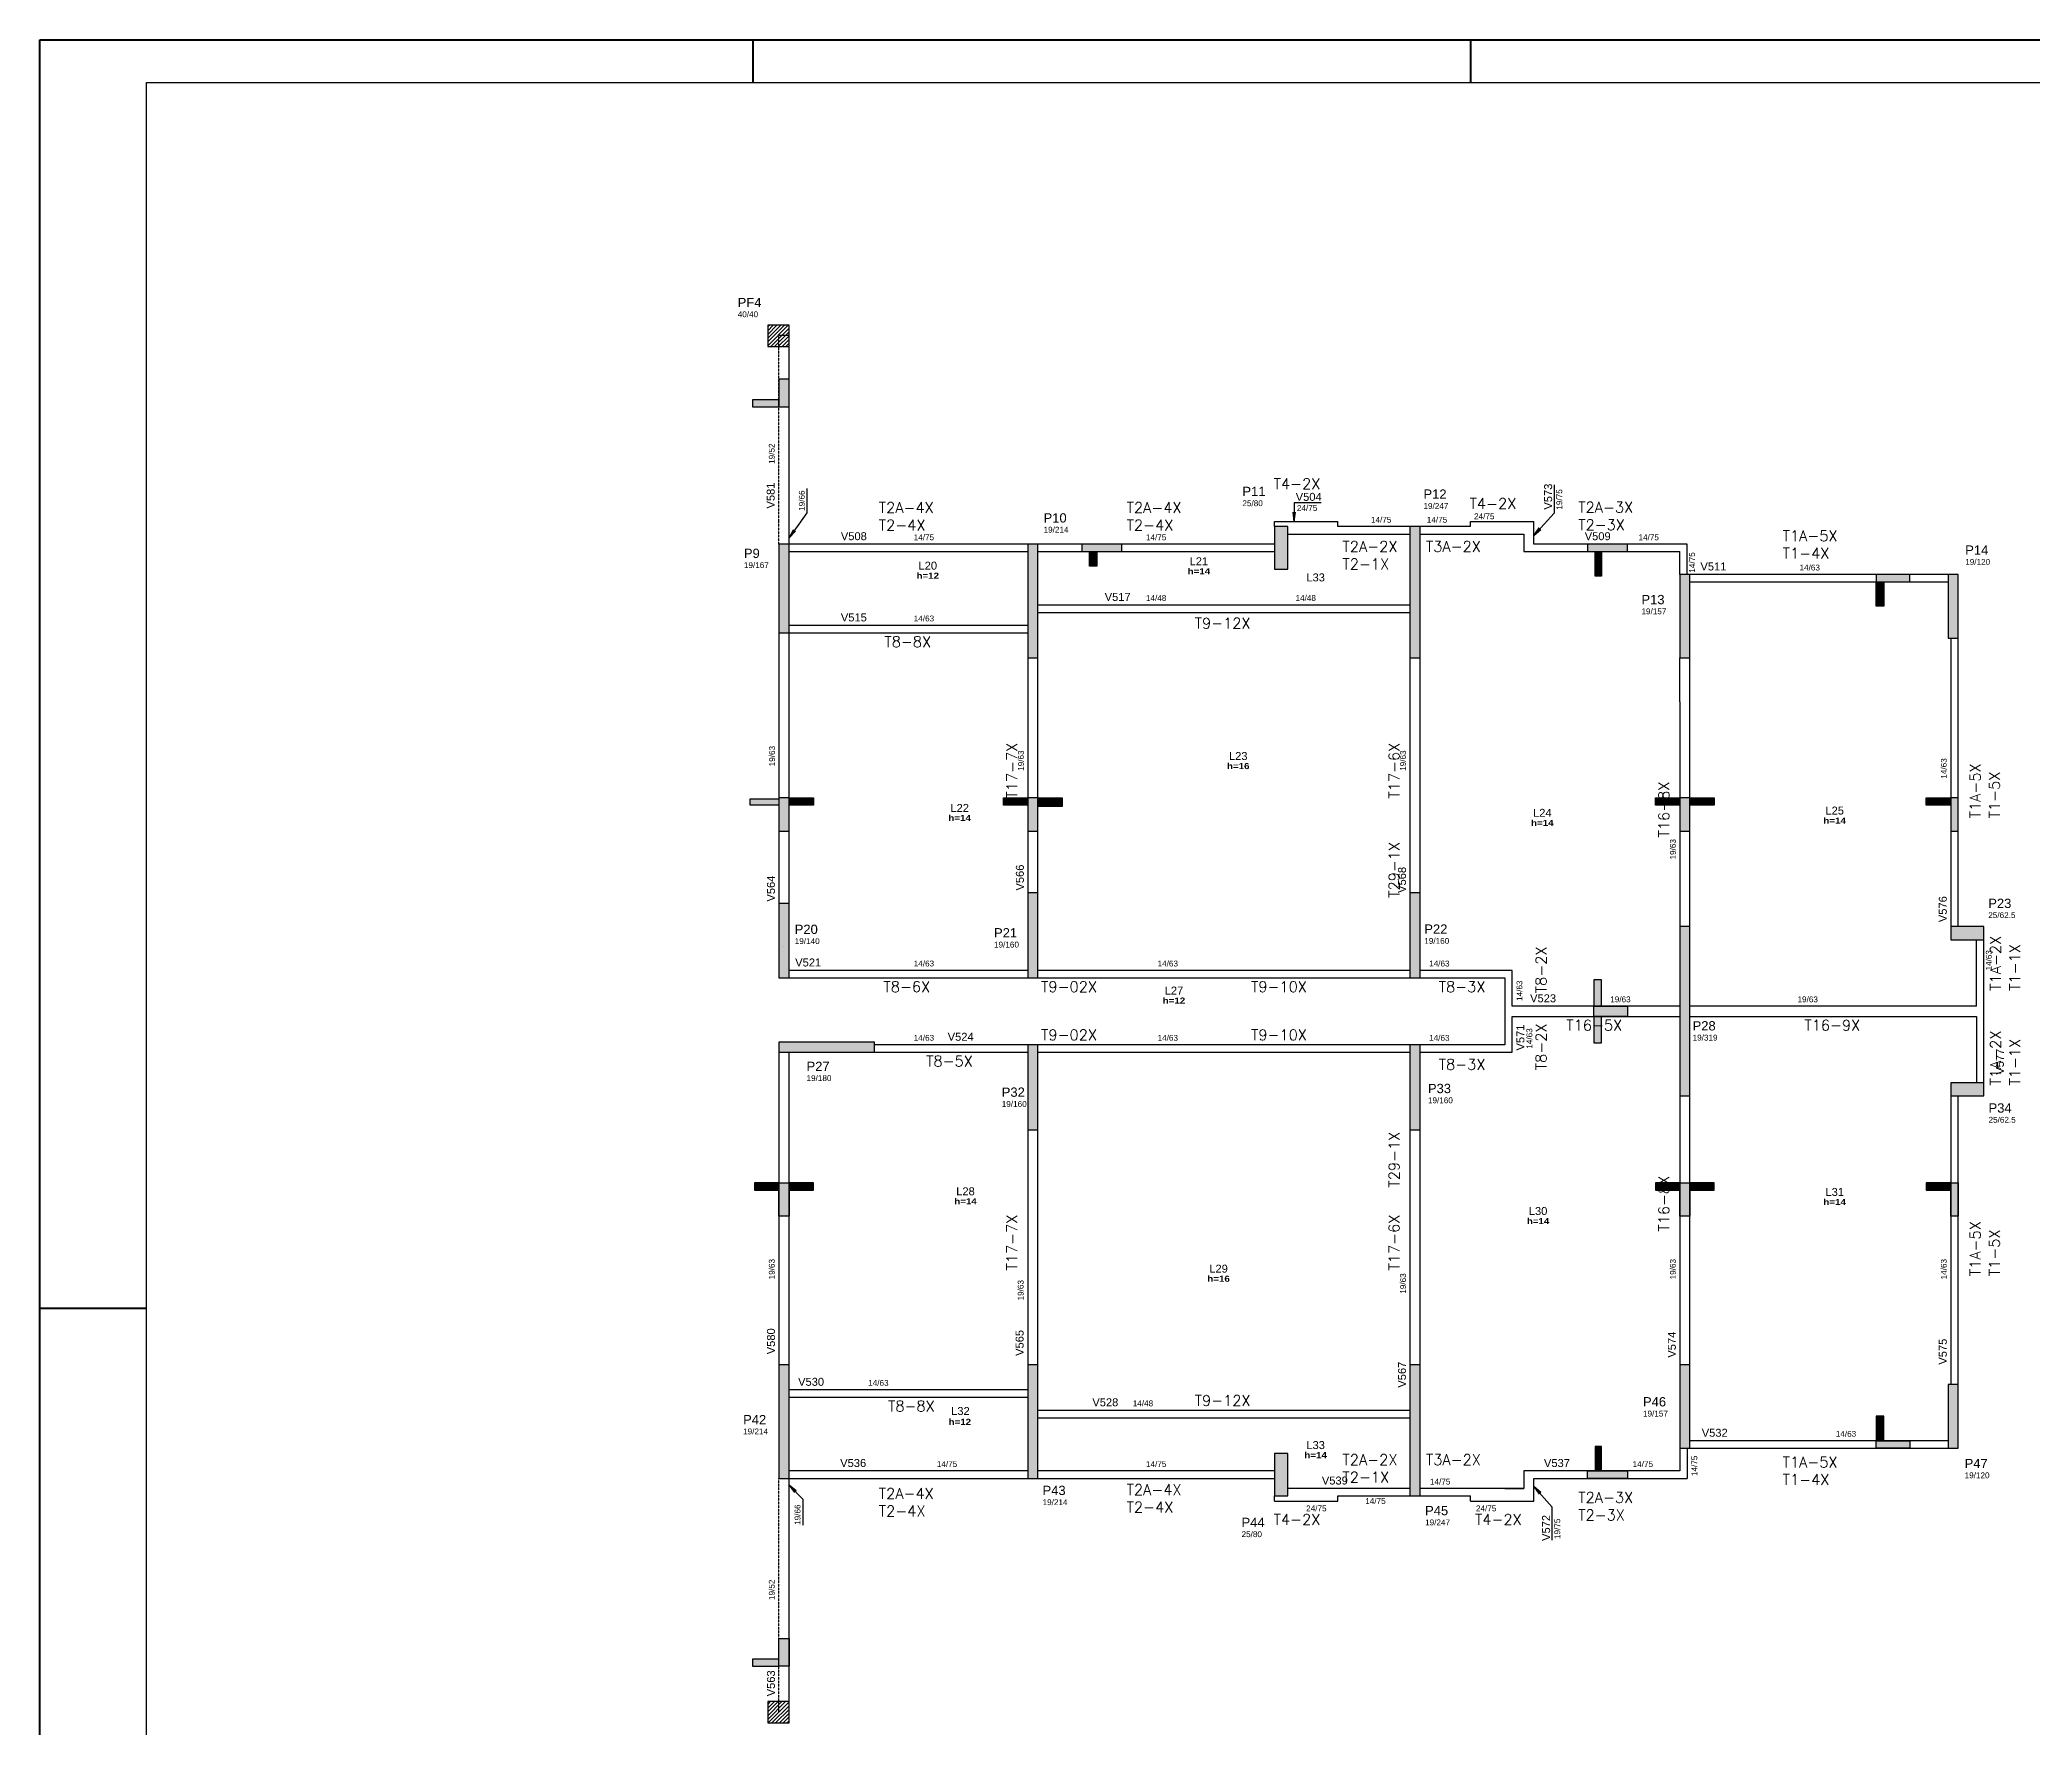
# Model space of a CAD drawing. Extents: x 18655 to 161354, y 153625 to 209880.
# Drawn here: x 18655 to 22409, y 206702 to 209880 of the extents above; entities that cross this region are included whole.
import ezdxf

# ---------------------------------------------------------------- set-up
doc = ezdxf.new("R2010")
doc.units = 0
doc.linetypes.add('ESTILO_TQS_0002', pattern=[0.4, 0.1, -0.3])
doc.linetypes.add('ESTILO_TQS_0006', pattern=[0.3, 0.2, -0.1])
doc.layers.get('0').update_dxf_attribs({"linetype": 'CONTINUOUS'})
doc.layers.add('00 - FELIPE', color=2, linetype='CONTINUOUS', plot=False)
for name, color, linetype in [('8', 111, 'CONTINUOUS'), ('MTH-COTAS7', 31, 'CONTINUOUS'), ('MTH-DIM-PILAR', 3, 'CONTINUOUS'), ('MTH-DIM-VIGA', 3, 'CONTINUOUS'), ('MTH-FACE-VIGA', 7, 'CONTINUOUS'), ('MTH-HACHURA-PILAR', 1, 'CONTINUOUS'), ('MTH-LINHA-SEÇÃO', 16, 'CONTINUOUS'), ('MTH-PILAR-MORRE', 5, 'CONTINUOUS'), ('MTH-PILAR-SEGUE', 5, 'CONTINUOUS'), ('MTH-SOMBRA21', 150, 'CONTINUOUS'), ('MTH-SOMBRA25', 253, 'CONTINUOUS'), ('MTH-TIT1-PILAR', 5, 'CONTINUOUS'), ('MTH-TIT1-VIGA', 5, 'CONTINUOUS'), ('MTH-TXT-NEGRITO', 5, 'CONTINUOUS'), ('MTH-VIGA-INVERTIDA', 7, 'ESTILO_TQS_0002')]:
    doc.layers.add(name, color=color, linetype=linetype)
doc.layers.add('FOLHA', color=255, linetype='CONTINUOUS', lineweight=40)
doc.styles.get("Standard").update_dxf_attribs({"font": 'ROMANS.SHX'})
doc.styles.add('TQS_ARIAL', font='arial.ttf')
doc.styles.add('TQS_ARIAL_BLACK', font='ariblk.ttf')

msp = doc.modelspace()

# ---------------------------------------------------------------- linework, layer by layer
at = {"color": 30}
for p, q in [((18855.69, 209799.92), (24239.28, 209799.92)), ((18855.69, 205180.82), (18855.69, 209799.92))]:
    msp.add_line(p, q, dxfattribs=at)
at = {"layer": '00 - FELIPE', "linetype": 'Continuous'}
msp.add_line((20047.12, 209323.81), (20066.12, 209323.81), dxfattribs=at)
at = {"layer": 'FOLHA'}
for p, q in [((18654.51, 209880.4), (24319.75, 209880.4)), ((18654.51, 205100.34), (18654.51, 209880.4)), ((19998.39, 209799.92), (19998.39, 209880.4)), ((21350.33, 209880.4), (21350.33, 209799.92)), ((18855.69, 207490.37), (18654.51, 207490.37))]:
    msp.add_line(p, q, dxfattribs=at)
at = {"layer": 'MTH-COTAS7', "linetype": 'Continuous'}
for points in [[(20099.78, 209035.1), (20099.78, 208989.14), (20066.12, 208941.96), (20074.34, 208957.41), (20066.12, 208941.96), (20078.06, 208954.76)], [(21508.01, 209041.92), (21508.01, 208988.58), (21469.62, 208946.81), (21479.68, 208961.13), (21469.62, 208946.81), (21483.05, 208958.04)], [(21068.9, 209007.97), (21018.28, 209007.97), (21018.28, 208973.31), (21015.99, 208990.66), (21018.28, 208973.31), (21020.56, 208990.66)], [(20092.88, 207082.48), (20092.88, 207130.4), (20066.12, 207157.88), (20079.86, 207147.04), (20066.12, 207157.88), (20076.59, 207143.86)], [(21504.21, 207053.72), (21504.21, 207116.03), (21469.62, 207155.07), (21482.84, 207143.6), (21469.62, 207155.07), (21479.42, 207140.57)]]:
    msp.add_lwpolyline(points, dxfattribs=at)
at = {"layer": 'MTH-FACE-VIGA', "linetype": 'Continuous'}
for p, q in [((20066.12, 208930.31), (20066.12, 209302.81)), ((20066.12, 208940.63), (20066.12, 208962.35)), ((20981.12, 208973.31), (21100.12, 208973.31)), ((20981.12, 208963.31), (20981.12, 208973.31)), ((21006.12, 208949.31), (21236.12, 208949.31)), ((21100.12, 208963.31), (21100.12, 208973.31)), ((21236.12, 208963.31), (21100.12, 208963.31)), ((21350.12, 208963.31), (21255.12, 208963.31)), ((21255.12, 208949.31), (21450.62, 208949.31)), ((21350.12, 208963.31), (21350.12, 208973.31)), ((21350.12, 208973.31), (21469.62, 208973.31)), ((21450.62, 208949.31), (21450.62, 208930.31)), ((21469.62, 208930.31), (21469.62, 208973.31)), ((20066.12, 208930.31), (20066.12, 208940.63)), ((20516.12, 208930.31), (20066.12, 208930.31)), ((20066.12, 208916.31), (20516.12, 208916.31)), ((20981.12, 208930.31), (20535.12, 208930.31)), ((20535.12, 208916.31), (20981.12, 208916.31)), ((21450.62, 208930.31), (21450.62, 208916.31)), ((21450.62, 208916.31), (21469.62, 208916.31)), ((21758.62, 208930.31), (21469.62, 208930.31)), ((21469.62, 208916.31), (21744.62, 208916.31)), ((21744.62, 208873.31), (21744.62, 208916.31)), ((21758.62, 208873.31), (21758.62, 208930.31)), ((22250.12, 208873.31), (21763.62, 208873.31)), ((21763.62, 208859.31), (22250.12, 208859.31)), ((20535.12, 208815.91), (21236.12, 208815.91)), ((20535.12, 208801.91), (21236.12, 208801.91)), ((20047.12, 208763.31), (20047.12, 208253.31)), ((20516.12, 208777.31), (20066.12, 208777.31)), ((20066.12, 208763.31), (20516.12, 208763.31)), ((20066.12, 208253.31), (20066.12, 208763.31)), ((22255.12, 208753.31), (22255.12, 208209.81)), ((22269.12, 208209.81), (22269.12, 208753.31)), ((20516.12, 208716.31), (20516.12, 208273.31)), ((20535.12, 208273.31), (20535.12, 208716.31)), ((21236.12, 208716.31), (21236.12, 208273.31)), ((21255.12, 208273.31), (21255.12, 208716.31)), ((21744.62, 208633.31), (21744.62, 208716.31)), ((21763.62, 208209.81), (21763.62, 208716.31)), ((21744.62, 208633.31), (21744.62, 208209.81)), ((22303.62, 208059.81), (22303.62, 208184.81)), ((22317.62, 207915.81), (22317.62, 208184.81)), ((20516.12, 208127.31), (20066.12, 208127.31)), ((21236.12, 208127.31), (20535.12, 208127.31)), ((21414.62, 208127.31), (21255.12, 208127.31)), ((21428.62, 208127.31), (21414.62, 208127.31)), ((21428.62, 208113.31), (21428.62, 208127.31)), ((20066.12, 208113.31), (20516.12, 208113.31)), ((20535.12, 208113.31), (21236.12, 208113.31)), ((21255.12, 208113.31), (21414.62, 208113.31)), ((21414.62, 208113.31), (21414.62, 208059.81)), ((21428.62, 208059.81), (21428.62, 208113.31)), ((21414.62, 208059.81), (21414.62, 208040.81)), ((21744.62, 208059.81), (21428.62, 208059.81)), ((22303.62, 208059.81), (21763.62, 208059.81)), ((21414.62, 208040.81), (21414.62, 207987.31)), ((21428.62, 208040.81), (21744.62, 208040.81)), ((21428.62, 207987.31), (21428.62, 208040.81)), ((21763.62, 208040.81), (22303.62, 208040.81)), ((22303.62, 208040.81), (22303.62, 207915.81)), ((20047.12, 207973.31), (20047.12, 207384.31)), ((20066.12, 207384.31), (20066.12, 207973.31)), ((20516.12, 207987.31), (20227.12, 207987.31)), ((20227.12, 207973.31), (20516.12, 207973.31)), ((21236.12, 207987.31), (20535.12, 207987.31)), ((20535.12, 207973.31), (21236.12, 207973.31)), ((21414.62, 207987.31), (21255.12, 207987.31)), ((21255.12, 207973.31), (21414.62, 207973.31)), ((21414.62, 207973.31), (21428.62, 207973.31)), ((21428.62, 207973.31), (21428.62, 207987.31)), ((21744.62, 207890.81), (21744.62, 207467.31)), ((21763.62, 207384.31), (21763.62, 207890.81)), ((22255.12, 207890.81), (22255.12, 207347.31)), ((22269.12, 207347.31), (22269.12, 207890.81)), ((20516.12, 207827.31), (20516.12, 207384.31)), ((20535.12, 207384.31), (20535.12, 207827.31)), ((21236.12, 207827.31), (21236.12, 207384.31)), ((21255.12, 207384.31), (21255.12, 207827.31)), ((21744.62, 207467.31), (21744.62, 207384.31)), ((20516.12, 207337.31), (20066.12, 207337.31)), ((20066.12, 207323.31), (20516.12, 207323.31)), ((20535.12, 207298.71), (21236.12, 207298.71)), ((20535.12, 207284.71), (21236.12, 207284.71)), ((21744.62, 207227.31), (21744.62, 207184.31)), ((21758.62, 207227.31), (21758.62, 207170.31)), ((22250.12, 207241.31), (21763.62, 207241.31)), ((21763.62, 207227.31), (22250.12, 207227.31)), ((20516.12, 207184.31), (20066.12, 207184.31)), ((20981.12, 207184.31), (20535.12, 207184.31)), ((21469.62, 207184.31), (21450.62, 207184.31)), ((21450.62, 207184.31), (21450.62, 207170.31)), ((21744.62, 207184.31), (21469.62, 207184.31)), ((20066.12, 207170.31), (20516.12, 207170.31)), ((20066.12, 206749.81), (20066.12, 207170.31)), ((20535.12, 207170.31), (20981.12, 207170.31)), ((21236.12, 207151.31), (21006.12, 207151.31)), ((21450.62, 207151.31), (21255.12, 207151.31)), ((21414.62, 207151.31), (21450.62, 207151.31)), ((21450.62, 207170.31), (21450.62, 207151.31)), ((21469.62, 207170.31), (21758.62, 207170.31)), ((21469.62, 207127.31), (21469.62, 207170.31)), ((20981.12, 207127.31), (20981.12, 207137.31)), ((20981.12, 207127.31), (21100.12, 207127.31)), ((21100.12, 207137.31), (21236.12, 207137.31)), ((21100.12, 207127.31), (21100.12, 207137.31)), ((21255.12, 207137.31), (21350.12, 207137.31)), ((21350.12, 207127.31), (21350.12, 207137.31)), ((21350.12, 207127.31), (21469.62, 207127.31))]:
    msp.add_line(p, q, dxfattribs=at)
at = {"layer": 'MTH-HACHURA-PILAR', "linetype": 'Continuous'}
for p, q in [((20026.12, 209304.24), (20064.69, 209342.81)), ((20026.12, 209311.31), (20057.62, 209342.81)), ((20026.12, 209318.38), (20050.55, 209342.81)), ((20026.12, 209325.45), (20043.48, 209342.81)), ((20026.12, 209332.53), (20036.41, 209342.81)), ((20026.12, 209339.6), (20029.34, 209342.81)), ((20031.76, 209302.81), (20066.12, 209337.17)), ((20038.84, 209302.81), (20066.12, 209330.1)), ((20045.91, 209302.81), (20066.12, 209323.03)), ((20052.98, 209302.81), (20066.12, 209315.96)), ((20060.05, 209302.81), (20066.12, 209308.89)), ((20026.12, 206716.23), (20059.7, 206749.81)), ((20026.12, 206723.3), (20052.63, 206749.81)), ((20026.12, 206730.37), (20045.56, 206749.81)), ((20026.12, 206737.44), (20038.49, 206749.81)), ((20026.12, 206744.51), (20031.42, 206749.81)), ((20026.78, 206709.81), (20066.12, 206749.16)), ((20033.85, 206709.81), (20066.12, 206742.09)), ((20040.92, 206709.81), (20066.12, 206735.02)), ((20047.99, 206709.81), (20066.12, 206727.95)), ((20055.06, 206709.81), (20066.12, 206720.88)), ((20062.13, 206709.81), (20066.12, 206713.8))]:
    msp.add_line(p, q, dxfattribs=at)
at = {"layer": 'MTH-LINHA-SEÇÃO', "linetype": 'Continuous'}
for points in [[(20066.12, 209188.96), (20066.12, 209240.96), (20047.12, 209240.96), (20047.12, 209188.96), (20066.12, 209188.96)], [(20047.12, 209201.96), (19997.12, 209201.96), (19997.12, 209188.96), (20047.12, 209188.96), (20047.12, 209201.96)], [(20693.16, 208930.31), (20618.16, 208930.31), (20618.16, 208916.31), (20693.16, 208916.31), (20693.16, 208930.31)], [(20632.16, 208888.88), (20632.16, 208916.31), (20646.16, 208916.31), (20646.16, 208888.88), (20632.16, 208888.88)], [(21645.85, 208930.31), (21570.85, 208930.31), (21570.85, 208916.31), (21645.85, 208916.31), (21645.85, 208930.31)], [(21584.85, 208870.31), (21584.85, 208916.31), (21596.85, 208916.31), (21596.85, 208870.31), (21584.85, 208870.31)], [(22177.85, 208873.31), (22114.85, 208873.31), (22114.85, 208859.31), (22177.85, 208859.31), (22177.85, 208873.31)], [(22114.85, 208813.31), (22114.85, 208859.31), (22128.85, 208859.31), (22128.85, 208813.31), (22114.85, 208813.31)], [(19993.12, 208450.38), (20047.12, 208450.38), (20047.12, 208438.38), (19993.12, 208438.38), (19993.12, 208450.38)], [(20066.12, 208389.38), (20066.12, 208452.38), (20047.12, 208452.38), (20047.12, 208389.38), (20066.12, 208389.38)], [(20066.12, 208452.38), (20112.12, 208452.38), (20112.12, 208438.38), (20066.12, 208438.38), (20066.12, 208452.38)], [(20470.12, 208452.38), (20516.12, 208452.38), (20516.12, 208438.38), (20470.12, 208438.38), (20470.12, 208452.38)], [(20535.12, 208389.38), (20535.12, 208452.38), (20516.12, 208452.38), (20516.12, 208389.38), (20535.12, 208389.38)], [(20535.12, 208452.38), (20581.12, 208452.38), (20581.12, 208436.38), (20535.12, 208436.38), (20535.12, 208452.38)], [(21698.62, 208452.38), (21744.62, 208452.38), (21744.62, 208438.38), (21698.62, 208438.38), (21698.62, 208452.38)], [(21763.62, 208389.38), (21763.62, 208452.38), (21744.62, 208452.38), (21744.62, 208389.38), (21763.62, 208389.38)], [(21763.62, 208452.38), (21809.62, 208452.38), (21809.62, 208438.38), (21763.62, 208438.38), (21763.62, 208452.38)], [(22209.12, 208452.38), (22255.12, 208452.38), (22255.12, 208438.38), (22209.12, 208438.38), (22209.12, 208452.38)], [(22269.12, 208389.38), (22269.12, 208452.38), (22255.12, 208452.38), (22255.12, 208389.38), (22269.12, 208389.38)], [(21582.85, 208109.81), (21582.85, 208059.81), (21596.85, 208059.81), (21596.85, 208109.81), (21582.85, 208109.81)], [(21645.85, 208040.81), (21582.85, 208040.81), (21582.85, 208059.81), (21645.85, 208059.81), (21645.85, 208040.81)], [(21582.85, 208040.81), (21582.85, 207990.81), (21596.85, 207990.81), (21596.85, 208040.81), (21582.85, 208040.81)], [(20047.12, 207727.22), (20001.12, 207727.22), (20001.12, 207713.22), (20047.12, 207713.22), (20047.12, 207727.22)], [(20047.12, 207664.22), (20047.12, 207727.22), (20066.12, 207727.22), (20066.12, 207664.22), (20047.12, 207664.22)], [(20112.12, 207727.22), (20066.12, 207727.22), (20066.12, 207713.22), (20112.12, 207713.22), (20112.12, 207727.22)], [(21744.62, 207727.22), (21698.62, 207727.22), (21698.62, 207713.22), (21744.62, 207713.22), (21744.62, 207727.22)], [(21744.62, 207664.22), (21744.62, 207727.22), (21763.62, 207727.22), (21763.62, 207664.22), (21744.62, 207664.22)], [(21809.62, 207727.22), (21763.62, 207727.22), (21763.62, 207713.22), (21809.62, 207713.22), (21809.62, 207727.22)], [(22255.12, 207727.22), (22209.12, 207727.22), (22209.12, 207713.22), (22255.12, 207713.22), (22255.12, 207727.22)], [(22255.12, 207664.22), (22255.12, 207727.22), (22269.12, 207727.22), (22269.12, 207664.22), (22255.12, 207664.22)], [(22114.85, 207287.31), (22114.85, 207241.31), (22128.85, 207241.31), (22128.85, 207287.31), (22114.85, 207287.31)], [(21584.85, 207230.31), (21584.85, 207184.31), (21596.85, 207184.31), (21596.85, 207230.31), (21584.85, 207230.31)], [(22177.85, 207227.31), (22114.85, 207227.31), (22114.85, 207241.31), (22177.85, 207241.31), (22177.85, 207227.31)], [(21645.85, 207170.31), (21570.85, 207170.31), (21570.85, 207184.31), (21645.85, 207184.31), (21645.85, 207170.31)], [(20047.12, 206816.88), (20047.12, 206868.88), (20066.12, 206868.88), (20066.12, 206816.88), (20047.12, 206816.88)], [(20047.12, 206829.88), (19997.12, 206829.88), (19997.12, 206816.88), (20047.12, 206816.88), (20047.12, 206829.88)]]:
    msp.add_lwpolyline(points, dxfattribs=at)
at = {"layer": 'MTH-PILAR-MORRE', "linetype": 'Continuous'}
for points in [[(20066.12, 209342.81), (20026.12, 209342.81), (20026.12, 209302.81), (20066.12, 209302.81), (20066.12, 209342.81)], [(20066.12, 206749.81), (20026.12, 206749.81), (20026.12, 206709.81), (20066.12, 206709.81), (20066.12, 206749.81)]]:
    msp.add_lwpolyline(points, dxfattribs=at)
at = {"layer": 'MTH-PILAR-SEGUE', "linetype": 'Continuous'}
msp.add_line((20056.62, 208173.31), (20056.62, 208173.31), dxfattribs=at)
for points in [[(20981.12, 208883.31), (21006.12, 208883.31), (21006.12, 208963.31), (20981.12, 208963.31), (20981.12, 208883.31)], [(21236.12, 208716.31), (21255.12, 208716.31), (21255.12, 208963.31), (21236.12, 208963.31), (21236.12, 208716.31)], [(20047.12, 208763.31), (20066.12, 208763.31), (20066.12, 208930.31), (20047.12, 208930.31), (20047.12, 208763.31)], [(20516.12, 208716.31), (20535.12, 208716.31), (20535.12, 208930.31), (20516.12, 208930.31), (20516.12, 208716.31)], [(21744.62, 208716.31), (21763.62, 208716.31), (21763.62, 208873.31), (21744.62, 208873.31), (21744.62, 208716.31)], [(22250.12, 208753.31), (22269.12, 208753.31), (22269.12, 208873.31), (22250.12, 208873.31), (22250.12, 208753.31)], [(20516.12, 208113.31), (20535.12, 208113.31), (20535.12, 208273.31), (20516.12, 208273.31), (20516.12, 208113.31)], [(21236.12, 208113.31), (21255.12, 208113.31), (21255.12, 208273.31), (21236.12, 208273.31), (21236.12, 208113.31)], [(20047.12, 208113.31), (20066.12, 208113.31), (20066.12, 208253.31), (20047.12, 208253.31), (20047.12, 208113.31)], [(21744.62, 207890.81), (21763.62, 207890.81), (21763.62, 208209.81), (21744.62, 208209.81), (21744.62, 207890.81)], [(22317.62, 208184.81), (22317.62, 208209.81), (22255.12, 208209.81), (22255.12, 208184.81), (22317.62, 208184.81)], [(20047.12, 207992.31), (20047.12, 207973.31), (20227.12, 207973.31), (20227.12, 207992.31), (20047.12, 207992.31)], [(20516.12, 207827.31), (20535.12, 207827.31), (20535.12, 207987.31), (20516.12, 207987.31), (20516.12, 207827.31)], [(21236.12, 207827.31), (21255.12, 207827.31), (21255.12, 207987.31), (21236.12, 207987.31), (21236.12, 207827.31)], [(22317.62, 207890.81), (22317.62, 207915.81), (22255.12, 207915.81), (22255.12, 207890.81), (22317.62, 207890.81)], [(20047.12, 207170.31), (20066.12, 207170.31), (20066.12, 207384.31), (20047.12, 207384.31), (20047.12, 207170.31)], [(20516.12, 207170.31), (20535.12, 207170.31), (20535.12, 207384.31), (20516.12, 207384.31), (20516.12, 207170.31)], [(21236.12, 207137.31), (21255.12, 207137.31), (21255.12, 207384.31), (21236.12, 207384.31), (21236.12, 207137.31)], [(21744.62, 207227.31), (21763.62, 207227.31), (21763.62, 207384.31), (21744.62, 207384.31), (21744.62, 207227.31)], [(22250.12, 207227.31), (22269.12, 207227.31), (22269.12, 207347.31), (22250.12, 207347.31), (22250.12, 207227.31)], [(20981.12, 207137.31), (21006.12, 207137.31), (21006.12, 207217.31), (20981.12, 207217.31), (20981.12, 207137.31)]]:
    msp.add_lwpolyline(points, dxfattribs=at)
at = {"layer": 'MTH-SOMBRA21', "linetype": 'Continuous'}
for points in [[(19990.76, 209323.81), (19990.76, 209342.81), (19990.76, 209323.81)], [(20066.12, 209188.96), (20066.12, 209240.96), (20047.12, 209240.96)], [(20066.12, 209188.96), (20047.12, 209240.96), (20047.12, 209188.96)], [(20047.12, 209201.96), (19997.12, 209201.96), (19997.12, 209188.96)], [(20047.12, 209201.96), (19997.12, 209188.96), (20047.12, 209188.96)], [(20047.12, 209201.96), (20047.12, 209188.96), (20047.12, 209201.96)], [(20066.12, 209188.96), (20047.12, 209188.96), (20066.12, 209188.96)], [(20693.16, 208930.31), (20618.16, 208930.31), (20618.16, 208916.31)], [(20693.16, 208930.31), (20618.16, 208916.31), (20693.16, 208916.31)], [(20632.16, 208888.88), (20632.16, 208916.31), (20646.16, 208916.31)], [(20632.16, 208888.88), (20646.16, 208916.31), (20646.16, 208888.88)], [(20693.16, 208930.31), (20693.16, 208916.31), (20693.16, 208930.31)], [(21645.85, 208930.31), (21570.85, 208930.31), (21570.85, 208916.31)], [(21645.85, 208930.31), (21570.85, 208916.31), (21645.85, 208916.31)], [(21584.85, 208870.31), (21584.85, 208916.31), (21596.85, 208916.31)], [(21584.85, 208870.31), (21596.85, 208916.31), (21596.85, 208870.31)], [(21645.85, 208930.31), (21645.85, 208916.31), (21645.85, 208930.31)], [(21584.85, 208870.31), (21596.85, 208870.31), (21584.85, 208870.31)], [(22177.85, 208873.31), (22114.85, 208873.31), (22114.85, 208859.31)], [(22177.85, 208873.31), (22114.85, 208859.31), (22177.85, 208859.31)], [(22114.85, 208813.31), (22114.85, 208859.31), (22128.85, 208859.31)], [(22114.85, 208813.31), (22128.85, 208859.31), (22128.85, 208813.31)], [(22177.85, 208873.31), (22177.85, 208859.31), (22177.85, 208873.31)], [(22114.85, 208813.31), (22128.85, 208813.31), (22114.85, 208813.31)], [(19993.12, 208450.38), (20047.12, 208450.38), (20047.12, 208438.38)], [(19993.12, 208450.38), (20047.12, 208438.38), (19993.12, 208438.38)], [(19993.12, 208450.38), (19993.12, 208438.38), (19993.12, 208450.38)], [(20066.12, 208389.38), (20066.12, 208452.38), (20047.12, 208452.38)], [(20066.12, 208389.38), (20047.12, 208452.38), (20047.12, 208389.38)], [(20066.12, 208452.38), (20112.12, 208452.38), (20112.12, 208438.38)], [(20066.12, 208452.38), (20112.12, 208438.38), (20066.12, 208438.38)], [(20066.12, 208452.38), (20066.12, 208438.38), (20066.12, 208452.38)], [(20470.12, 208452.38), (20516.12, 208452.38), (20516.12, 208438.38)], [(20470.12, 208452.38), (20516.12, 208438.38), (20470.12, 208438.38)], [(20470.12, 208452.38), (20470.12, 208438.38), (20470.12, 208452.38)], [(20535.12, 208389.38), (20535.12, 208452.38), (20516.12, 208452.38)], [(20535.12, 208389.38), (20516.12, 208452.38), (20516.12, 208389.38)], [(20535.12, 208452.38), (20581.12, 208452.38), (20581.12, 208436.38)], [(20535.12, 208452.38), (20581.12, 208436.38), (20535.12, 208436.38)], [(20535.12, 208452.38), (20535.12, 208436.38), (20535.12, 208452.38)], [(21698.62, 208452.38), (21744.62, 208452.38), (21744.62, 208438.38)], [(21698.62, 208452.38), (21744.62, 208438.38), (21698.62, 208438.38)], [(21698.62, 208452.38), (21698.62, 208438.38), (21698.62, 208452.38)], [(21763.62, 208389.38), (21763.62, 208452.38), (21744.62, 208452.38)], [(21763.62, 208389.38), (21744.62, 208452.38), (21744.62, 208389.38)], [(21763.62, 208452.38), (21809.62, 208452.38), (21809.62, 208438.38)], [(21763.62, 208452.38), (21809.62, 208438.38), (21763.62, 208438.38)], [(21763.62, 208452.38), (21763.62, 208438.38), (21763.62, 208452.38)], [(22209.12, 208452.38), (22255.12, 208452.38), (22255.12, 208438.38)], [(22209.12, 208452.38), (22255.12, 208438.38), (22209.12, 208438.38)], [(22209.12, 208452.38), (22209.12, 208438.38), (22209.12, 208452.38)], [(22269.12, 208389.38), (22269.12, 208452.38), (22255.12, 208452.38)], [(22269.12, 208389.38), (22255.12, 208452.38), (22255.12, 208389.38)], [(20066.12, 208389.38), (20047.12, 208389.38), (20066.12, 208389.38)], [(20535.12, 208389.38), (20516.12, 208389.38), (20535.12, 208389.38)], [(21763.62, 208389.38), (21744.62, 208389.38), (21763.62, 208389.38)], [(22269.12, 208389.38), (22255.12, 208389.38), (22269.12, 208389.38)], [(21582.85, 208109.81), (21582.85, 208059.81), (21596.85, 208059.81)], [(21582.85, 208109.81), (21596.85, 208059.81), (21596.85, 208109.81)], [(21582.85, 208109.81), (21596.85, 208109.81), (21582.85, 208109.81)], [(21645.85, 208040.81), (21582.85, 208040.81), (21582.85, 208059.81)], [(21645.85, 208040.81), (21582.85, 208059.81), (21645.85, 208059.81)], [(21645.85, 208040.81), (21645.85, 208059.81), (21645.85, 208040.81)], [(21582.85, 208040.81), (21582.85, 207990.81), (21596.85, 207990.81)], [(21582.85, 208040.81), (21596.85, 207990.81), (21596.85, 208040.81)], [(21582.85, 208040.81), (21596.85, 208040.81), (21582.85, 208040.81)], [(20047.12, 207727.22), (20001.12, 207727.22), (20001.12, 207713.22)], [(20047.12, 207727.22), (20001.12, 207713.22), (20047.12, 207713.22)], [(20047.12, 207727.22), (20047.12, 207713.22), (20047.12, 207727.22)], [(20047.12, 207664.22), (20047.12, 207727.22), (20066.12, 207727.22)], [(20047.12, 207664.22), (20066.12, 207727.22), (20066.12, 207664.22)], [(20112.12, 207727.22), (20066.12, 207727.22), (20066.12, 207713.22)], [(20112.12, 207727.22), (20066.12, 207713.22), (20112.12, 207713.22)], [(20112.12, 207727.22), (20112.12, 207713.22), (20112.12, 207727.22)], [(21744.62, 207727.22), (21698.62, 207727.22), (21698.62, 207713.22)], [(21744.62, 207727.22), (21698.62, 207713.22), (21744.62, 207713.22)], [(21744.62, 207727.22), (21744.62, 207713.22), (21744.62, 207727.22)], [(21744.62, 207664.22), (21744.62, 207727.22), (21763.62, 207727.22)], [(21744.62, 207664.22), (21763.62, 207727.22), (21763.62, 207664.22)], [(21809.62, 207727.22), (21763.62, 207727.22), (21763.62, 207713.22)], [(21809.62, 207727.22), (21763.62, 207713.22), (21809.62, 207713.22)], [(21809.62, 207727.22), (21809.62, 207713.22), (21809.62, 207727.22)], [(22255.12, 207727.22), (22209.12, 207727.22), (22209.12, 207713.22)], [(22255.12, 207727.22), (22209.12, 207713.22), (22255.12, 207713.22)], [(22255.12, 207727.22), (22255.12, 207713.22), (22255.12, 207727.22)], [(22255.12, 207664.22), (22255.12, 207727.22), (22269.12, 207727.22)], [(22255.12, 207664.22), (22269.12, 207727.22), (22269.12, 207664.22)], [(20047.12, 207664.22), (20066.12, 207664.22), (20047.12, 207664.22)], [(21744.62, 207664.22), (21763.62, 207664.22), (21744.62, 207664.22)], [(22255.12, 207664.22), (22269.12, 207664.22), (22255.12, 207664.22)], [(22114.85, 207287.31), (22114.85, 207241.31), (22128.85, 207241.31)], [(22114.85, 207287.31), (22128.85, 207241.31), (22128.85, 207287.31)], [(22114.85, 207287.31), (22128.85, 207287.31), (22114.85, 207287.31)], [(21584.85, 207230.31), (21584.85, 207184.31), (21596.85, 207184.31)], [(21584.85, 207230.31), (21596.85, 207184.31), (21596.85, 207230.31)], [(21584.85, 207230.31), (21596.85, 207230.31), (21584.85, 207230.31)], [(22177.85, 207227.31), (22114.85, 207227.31), (22114.85, 207241.31)], [(22177.85, 207227.31), (22114.85, 207241.31), (22177.85, 207241.31)], [(22177.85, 207227.31), (22177.85, 207241.31), (22177.85, 207227.31)], [(21645.85, 207170.31), (21570.85, 207170.31), (21570.85, 207184.31)], [(21645.85, 207170.31), (21570.85, 207184.31), (21645.85, 207184.31)], [(21645.85, 207170.31), (21645.85, 207184.31), (21645.85, 207170.31)], [(20047.12, 206816.88), (20047.12, 206868.88), (20066.12, 206868.88)], [(20047.12, 206816.88), (20066.12, 206868.88), (20066.12, 206816.88)], [(20047.12, 206829.88), (19997.12, 206829.88), (19997.12, 206816.88)], [(20047.12, 206829.88), (19997.12, 206816.88), (20047.12, 206816.88)], [(20047.12, 206829.88), (20047.12, 206816.88), (20047.12, 206829.88)], [(20047.12, 206816.88), (20066.12, 206816.88), (20047.12, 206816.88)]]:
    msp.add_solid(points, dxfattribs=at)
at = {"layer": 'MTH-SOMBRA25', "linetype": 'Continuous'}
for points in [[(20981.12, 208883.31), (21006.12, 208883.31), (21006.12, 208963.31)], [(20981.12, 208883.31), (21006.12, 208963.31), (20981.12, 208963.31)], [(20981.12, 208883.31), (20981.12, 208963.31), (20981.12, 208883.31)], [(21236.12, 208716.31), (21255.12, 208716.31), (21255.12, 208963.31)], [(21236.12, 208716.31), (21255.12, 208963.31), (21236.12, 208963.31)], [(21236.12, 208716.31), (21236.12, 208963.31), (21236.12, 208716.31)], [(20047.12, 208763.31), (20066.12, 208763.31), (20066.12, 208930.31)], [(20047.12, 208763.31), (20066.12, 208930.31), (20047.12, 208930.31)], [(20047.12, 208763.31), (20047.12, 208930.31), (20047.12, 208763.31)], [(20516.12, 208716.31), (20535.12, 208716.31), (20535.12, 208930.31)], [(20516.12, 208716.31), (20535.12, 208930.31), (20516.12, 208930.31)], [(20516.12, 208716.31), (20516.12, 208930.31), (20516.12, 208716.31)], [(21744.62, 208716.31), (21763.62, 208716.31), (21763.62, 208873.31)], [(21744.62, 208716.31), (21763.62, 208873.31), (21744.62, 208873.31)], [(21744.62, 208716.31), (21744.62, 208873.31), (21744.62, 208716.31)], [(22250.12, 208753.31), (22269.12, 208753.31), (22269.12, 208873.31)], [(22250.12, 208753.31), (22269.12, 208873.31), (22250.12, 208873.31)], [(22250.12, 208753.31), (22250.12, 208873.31), (22250.12, 208753.31)], [(20516.12, 208113.31), (20535.12, 208113.31), (20535.12, 208273.31)], [(20516.12, 208113.31), (20535.12, 208273.31), (20516.12, 208273.31)], [(20516.12, 208113.31), (20516.12, 208273.31), (20516.12, 208113.31)], [(21236.12, 208113.31), (21255.12, 208113.31), (21255.12, 208273.31)], [(21236.12, 208113.31), (21255.12, 208273.31), (21236.12, 208273.31)], [(21236.12, 208113.31), (21236.12, 208273.31), (21236.12, 208113.31)], [(20047.12, 208113.31), (20066.12, 208113.31), (20066.12, 208253.31)], [(20047.12, 208113.31), (20066.12, 208253.31), (20047.12, 208253.31)], [(20047.12, 208113.31), (20047.12, 208253.31), (20047.12, 208113.31)], [(21744.62, 207890.81), (21763.62, 207890.81), (21763.62, 208209.81)], [(21744.62, 207890.81), (21763.62, 208209.81), (21744.62, 208209.81)], [(21744.62, 207890.81), (21744.62, 208209.81), (21744.62, 207890.81)], [(22317.62, 208184.81), (22317.62, 208209.81), (22255.12, 208209.81)], [(22317.62, 208184.81), (22255.12, 208209.81), (22255.12, 208184.81)], [(22317.62, 208184.81), (22255.12, 208184.81), (22317.62, 208184.81)], [(20047.12, 207992.31), (20047.12, 207973.31), (20227.12, 207973.31)], [(20047.12, 207992.31), (20227.12, 207973.31), (20227.12, 207992.31)], [(20047.12, 207992.31), (20227.12, 207992.31), (20047.12, 207992.31)], [(20516.12, 207827.31), (20535.12, 207827.31), (20535.12, 207987.31)], [(20516.12, 207827.31), (20535.12, 207987.31), (20516.12, 207987.31)], [(20516.12, 207827.31), (20516.12, 207987.31), (20516.12, 207827.31)], [(21236.12, 207827.31), (21255.12, 207827.31), (21255.12, 207987.31)], [(21236.12, 207827.31), (21255.12, 207987.31), (21236.12, 207987.31)], [(21236.12, 207827.31), (21236.12, 207987.31), (21236.12, 207827.31)], [(22317.62, 207890.81), (22317.62, 207915.81), (22255.12, 207915.81)], [(22317.62, 207890.81), (22255.12, 207915.81), (22255.12, 207890.81)], [(22317.62, 207890.81), (22255.12, 207890.81), (22317.62, 207890.81)], [(20047.12, 207170.31), (20066.12, 207170.31), (20066.12, 207384.31)], [(20047.12, 207170.31), (20066.12, 207384.31), (20047.12, 207384.31)], [(20047.12, 207170.31), (20047.12, 207384.31), (20047.12, 207170.31)], [(20516.12, 207170.31), (20535.12, 207170.31), (20535.12, 207384.31)], [(20516.12, 207170.31), (20535.12, 207384.31), (20516.12, 207384.31)], [(20516.12, 207170.31), (20516.12, 207384.31), (20516.12, 207170.31)], [(21236.12, 207137.31), (21255.12, 207137.31), (21255.12, 207384.31)], [(21236.12, 207137.31), (21255.12, 207384.31), (21236.12, 207384.31)], [(21236.12, 207137.31), (21236.12, 207384.31), (21236.12, 207137.31)], [(21744.62, 207227.31), (21763.62, 207227.31), (21763.62, 207384.31)], [(21744.62, 207227.31), (21763.62, 207384.31), (21744.62, 207384.31)], [(21744.62, 207227.31), (21744.62, 207384.31), (21744.62, 207227.31)], [(22250.12, 207227.31), (22269.12, 207227.31), (22269.12, 207347.31)], [(22250.12, 207227.31), (22269.12, 207347.31), (22250.12, 207347.31)], [(22250.12, 207227.31), (22250.12, 207347.31), (22250.12, 207227.31)], [(20981.12, 207137.31), (21006.12, 207137.31), (21006.12, 207217.31)], [(20981.12, 207137.31), (21006.12, 207217.31), (20981.12, 207217.31)], [(20981.12, 207137.31), (20981.12, 207217.31), (20981.12, 207137.31)]]:
    msp.add_solid(points, dxfattribs=at)
at = {"layer": 'MTH-VIGA-INVERTIDA', "linetype": 'ESTILO_TQS_0006'}
for p, q in [((20047.12, 208973.34), (20047.12, 209323.81)), ((20047.12, 208930.31), (20047.12, 208973.34)), ((21414.62, 208949.31), (21450.62, 208949.31)), ((20047.12, 206728.81), (20047.12, 207170.31))]:
    msp.add_line(p, q, dxfattribs=at)

# ---------------------------------------------------------------- texts
at = {"layer": '8', "color": 1, "linetype": 'Continuous'}
for s, p in [('T4-2X', (20979.29, 209034.09)), ('T2A-4X', (20235.25, 208989.11)), ('T2A-4X', (20702.25, 208989.11)), ('T4-2X', (21348.54, 208996.69)), ('T2A-3X', (21553.22, 208989.68)), ('T2-4X', (20235.25, 208956.15)), ('T2-4X', (20702.25, 208956.15)), ('T2-3X', (21553.22, 208956.71)), ('T1A-5X', (21938.42, 208935.98)), ('T2A-2X', (21108.94, 208915.87)), ('T3A-2X', (21266.22, 208915.87)), ('T1-4X', (21938.42, 208903.02)), ('T2-1X', (21108.94, 208882.91)), ('T9-12X', (20830.5, 208771.38)), ('T8-8X', (20245.81, 208736.53)), ('T8-6X', (20244.02, 208086.53)), ('T9-02X', (20541.14, 208086.53)), ('T8-3X', (21290.31, 208086.53)), ('T9-02X', (20541.14, 207995.83)), ('T16-5X', (21530.75, 208014.03)), ('T16-9X', (21979.25, 208014.03)), ('T8-5X', (20324.52, 207946.53)), ('T8-3X', (21290.31, 207940.27)), ('T8-8X', (20252.65, 207296.53)), ('T9-12X', (20830.5, 207306.98)), ('T2A-2X', (21108.94, 207195.54)), ('T3A-2X', (21266.22, 207195.54)), ('T1A-5X', (21938.42, 207191.01)), ('T2A-4X', (20235.25, 207131.8)), ('T2A-4X', (20702.25, 207139.05)), ('T2-1X', (21108.94, 207162.58)), ('T1-4X', (21938.42, 207158.05)), ('T2-4X', (20235.25, 207098.84)), ('T2-4X', (20702.25, 207106.09)), ('T2A-3X', (21553.22, 207124.29)), ('T2-3X', (21553.22, 207091.32)), ('T4-2X', (20979.29, 207082.92)), ('T4-2X', (21358.73, 207082.92))]:
    msp.add_text(s, height=20.16, dxfattribs=at).set_placement(p)
for s, p in [('T17-7X', (20496.22, 208450.95)), ('T17-6X', (21216.22, 208450.95)), ('T1A-5X', (22311.39, 208413.77)), ('T1-5X', (22347.4, 208413.77)), ('T16-8X', (21724.72, 208377.7)), ('T29-1X', (21216.22, 208264.07)), ('T8-2X', (21493.38, 208084.3)), ('T1A-2X', (22349.7, 208088.93)), ('T1-1X', (22385.71, 208088.93)), ('T8-2X', (21493.38, 207939.32)), ('T1A-2X', (22349.7, 207910.47)), ('T1-1X', (22385.71, 207910.47)), ('T29-1X', (21216.22, 207718.21)), ('T16-8X', (21724.72, 207635.2)), ('T17-7X', (20496.22, 207561.95)), ('T17-6X', (21216.22, 207561.95)), ('T1A-5X', (22311.39, 207551.27)), ('T1-5X', (22347.4, 207551.27))]:
    msp.add_text(s, height=20.16, rotation=90, dxfattribs=at).set_placement(p)
at = {"layer": '8', "color": 2, "linetype": 'Continuous'}
for p in [(20936.72, 208086.53), (20936.72, 207995.83)]:
    msp.add_text('T9-10X', height=20.16, dxfattribs=at).set_placement(p)
at = {"layer": 'MTH-DIM-PILAR', "linetype": 'Continuous', "style": 'TQS_ARIAL'}
for s, p in [('40/40', (19969.48, 209357.88)), ('25/80', (20920.4, 209001.95)), ('19/247', (21261.6, 208996.88)), ('19/214', (20545.8, 208952.08)), ('19/167', (19981.12, 208885.31)), ('19/120', (22282.4, 208891.48)), ('19/157', (21672.34, 208798.22)), ('25/62.5', (22325.83, 208225.94)), ('19/140', (20076.89, 208177.02)), ('19/160', (20452.43, 208170.47)), ('19/160', (21263.15, 208177.44)), ('19/319', (21768.74, 207995.22)), ('19/180', (20099.14, 207918.87)), ('19/160', (20466.97, 207870.23)), ('19/160', (21270.02, 207877.15)), ('25/62.5', (22326.37, 207840.43)), ('19/157', (21675.23, 207286.96)), ('19/214', (19979.66, 207253.32)), ('19/120', (22281.29, 207170.66)), ('19/214', (20543.87, 207119.98)), ('19/247', (21264.68, 207081.93)), ('25/80', (20918.81, 207059.73))]:
    msp.add_text(s, height=11, dxfattribs=at).set_placement(p)
at = {"layer": 'MTH-DIM-VIGA', "linetype": 'Continuous', "style": 'TQS_ARIAL'}
for s, p in [('19/52', (20039.12, 209081.57)), ('19/66', (20095.75, 208993.13)), ('19/75', (21523.01, 208995.41)), ('14/75', (21773.2, 208876.64)), ('19/63', (20039.62, 208511.81)), ('19/63', (20508.62, 208503.31)), ('19/63', (21228.62, 208503.31)), ('14/63', (22247.62, 208488.56)), ('19/63', (21737.12, 208336.33)), ('14/63', (22332.34, 208127.15)), ('14/63', (21448, 208069.9)), ('14/63', (21466.7, 207979.85)), ('19/63', (20039.12, 207545.31)), ('19/63', (21737.12, 207545.31)), ('14/63', (22247.62, 207545.31)), ('19/63', (20508.12, 207505.62)), ('19/63', (21228.62, 207518.3)), ('14/75', (21777.62, 207174.69)), ('19/66', (20087.69, 207082.82)), ('19/75', (21519.21, 207056.17)), ('19/52', (20039.12, 206941.25))]:
    msp.add_text(s, height=11, rotation=90, dxfattribs=at).set_placement(p)
for s, p in [('24/75', (21023.12, 208992.97)), ('24/75', (21356.94, 208977.31)), ('14/75', (20301.12, 208937.81)), ('14/75', (20738.73, 208937.81)), ('14/75', (21162.64, 208970.81)), ('14/75', (21267.85, 208970.81)), ('14/75', (21666.79, 208937.81)), ('14/63', (21970.18, 208880.81)), ('14/48', (20738.73, 208823.41)), ('14/48', (21020.53, 208823.41)), ('14/63', (20301.12, 208784.81)), ('14/63', (20301.12, 208134.81)), ('14/63', (20760.62, 208134.81)), ('14/63', (21272.31, 208134.81)), ('19/63', (21613.56, 208067.31)), ('19/63', (21966.37, 208067.31)), ('14/63', (20301.12, 207994.81)), ('14/63', (20760.62, 207994.81)), ('14/63', (21272.31, 207994.81)), ('14/63', (20215.29, 207344.81)), ('14/48', (20713.78, 207306.21)), ('14/63', (22038.52, 207248.81)), ('14/75', (20344.57, 207191.81)), ('14/75', (20738.73, 207191.81)), ('14/75', (21655.71, 207191.81)), ('14/75', (21273.87, 207158.81)), ('24/75', (21040.55, 207108.31)), ('14/75', (21151.9, 207122.16)), ('24/75', (21360.47, 207108.31))]:
    msp.add_text(s, height=11, dxfattribs=at).set_placement(p)
at = {"layer": 'MTH-TIT1-PILAR', "linetype": 'Continuous', "style": 'TQS_ARIAL'}
for s, p in [('PF4', (19969.48, 209376.88)), ('P11', (20920.4, 209020.95)), ('P12', (21261.6, 209015.88)), ('P10', (20545.8, 208971.08)), ('P9', (19981.12, 208904.31)), ('P14', (22282.4, 208910.48)), ('P13', (21672.34, 208817.22)), ('P23', (22325.83, 208244.94)), ('P20', (20076.89, 208196.02)), ('P21', (20452.43, 208189.47)), ('P22', (21263.15, 208196.44)), ('P28', (21768.74, 208014.22)), ('P27', (20099.14, 207937.87)), ('P32', (20466.97, 207889.23)), ('P33', (21270.02, 207896.15)), ('P34', (22326.37, 207859.43)), ('P46', (21675.23, 207305.96)), ('P42', (19979.66, 207272.32)), ('P47', (22281.29, 207189.66)), ('P43', (20543.87, 207138.98)), ('P45', (21264.68, 207100.93)), ('P44', (20918.81, 207078.73))]:
    msp.add_text(s, height=17.5, dxfattribs=at).set_placement(p)
at = {"layer": 'MTH-TIT1-VIGA', "linetype": 'Continuous', "style": 'TQS_ARIAL'}
for s, p in [('V581', (20039.12, 208997.46)), ('V573', (21504.01, 208995.41)), ('V566', (20508.62, 208277.8)), ('V568', (21228.62, 208273.38)), ('V564', (20039.62, 208256.99)), ('V576', (22247.62, 208218.27)), ('V571', (21451.69, 207976.4)), ('V577', (22355.24, 207930.86)), ('V580', (20039.62, 207404.2)), ('V565', (20508.12, 207401.08)), ('V574', (21737.12, 207397.8)), ('V575', (22247.62, 207384.62)), ('V567', (21228.62, 207341.24)), ('V572', (21500.21, 207052.53)), ('V563', (20039.62, 206759.81))]:
    msp.add_text(s, height=15, rotation=90, dxfattribs=at).set_placement(p)
for s, p in [('V504', (21020.89, 209011.97)), ('V508', (20163.77, 208937.81)), ('V509', (21565.44, 208937.81)), ('L20', (20310.12, 208882.36)), ('L21', (20820.93, 208890.61)), ('L33', (21040.94, 208860.2)), ('V511', (21783.47, 208880.81)), ('V517', (20660.97, 208823.41)), ('V515', (20163.77, 208784.81)), ('L23', (20895.09, 208523.7)), ('L22', (20370.26, 208425.96)), ('L24', (21468.06, 208416.69)), ('L25', (22019.01, 208420.98)), ('V521', (20077.76, 208134.81)), ('L27', (20774, 208081.92)), ('V523', (21462.53, 208067.31)), ('V524', (20365.09, 207994.81)), ('L28', (20381.19, 207703.71)), ('L31', (22019.01, 207702.5)), ('L30', (21460.09, 207666.56)), ('L29', (20858, 207557.96)), ('V530', (20083.24, 207344.81)), ('L32', (20371.63, 207289.87)), ('V528', (20637.7, 207306.21)), ('V532', (21785.96, 207248.81)), ('L33', (21040.94, 207225.63)), ('V536', (20162.57, 207191.81)), ('V537', (21488.63, 207191.81)), ('V539', (21070.12, 207158.81))]:
    msp.add_text(s, height=15, dxfattribs=at).set_placement(p)
at = {"layer": 'MTH-TXT-NEGRITO', "color": 3, "linetype": 'Continuous', "style": 'TQS_ARIAL_BLACK'}
for s, p in [('h=12', (20306.41, 208865.18)), ('h=14', (20817.22, 208873.43)), ('h=16', (20891.37, 208506.52)), ('h=14', (20366.54, 208408.78)), ('h=14', (21464.34, 208399.51)), ('h=14', (22015.29, 208403.8)), ('h=12', (20770.28, 208064.74)), ('h=14', (20377.47, 207686.53)), ('h=14', (22015.29, 207685.32)), ('h=14', (21456.37, 207649.38)), ('h=16', (20854.29, 207540.78)), ('h=12', (20366.8, 207271.11)), ('h=14', (21037.22, 207208.45))]:
    msp.add_text(s, height=11.5, dxfattribs=at).set_placement(p)

doc.saveas('drawing.dxf')
